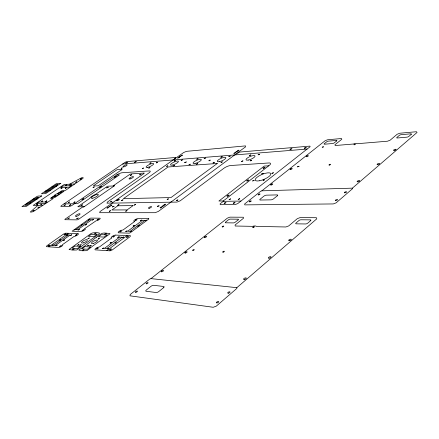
<?xml version="1.0" encoding="UTF-8"?>
<svg xmlns="http://www.w3.org/2000/svg" width="439" height="439" viewBox="0 0 439 439"><rect width="100%" height="100%" fill="white"/><g stroke="black" fill="none" stroke-linecap="round" stroke-linejoin="round"><path stroke-width="0.66" d="M69.609 184.199L81.555 177.746L82.845 177.663A2.42 0.571 -26.3 0 1 82.236 178.849L65.438 190.411L61.69 190.828L57.317 193.753A1.635 0.39 -26.8 0 0 55.276 194.598A1.635 0.39 -26.8 0 0 54.88 195.382L50.463 198.335L53.36 198.505L34.714 210.682A2.524 0.609 -27.3 0 1 31.471 212.048L30.253 212.048L37.941 205.337M223.33 201.336L223.44 200.952L218.902 201.029L264.245 166.079L268.745 165.799A5.712 1.734 -22.9 0 0 268.229 163.012L231.309 165.47A5.389 1.569 -23.7 0 0 223.38 168.647L180.226 200.793L176.983 202.077L171.309 202.17C171.995 201.386 169.866 202.099 170.167 202.681L158.353 211.433L155.126 212.706L99.653 212.696L100.054 211.532L112.582 202.878L107.001 203.202L107.368 202.099L148.283 173.367A4.736 1.235 -25.3 0 0 148.832 170.963L122.613 172.714A4.527 1.13 -25.8 0 0 116.571 175.051L71.59 205.682L69.785 206.401L60.84 206.506L61.164 205.814L125.324 162.194L126.723 161.612L175.688 157.469L175.605 157.974L172.763 160.24L183.743 152.476L186.504 151.345L245.511 145.891L245.62 146.835L234.036 155.252L239.782 152.048L309.923 146.11L310.126 146.697L237.751 203.592L235.331 204.536L220.197 204.706L220.126 203.817L223.33 201.336L240.984 201.051M236.83 287.682L316.788 218.82L316.459 217.717L300.073 217.607L297.291 218.666L288.703 225.92L285.91 226.974L256.365 226.414A5.098 1.849 -23.2 0 0 252.48 226.343L235.167 226.014L235.106 224.982L243.502 218.238L243.42 217.239L229.893 217.151L227.407 218.112L150.983 278.622L149.688 279.116L130.229 294.514L129.96 295.82L213.195 307.273L216.257 306.164L236.868 288.401L236.83 287.682L150.983 278.622M352.391 188.155L417.05 132.468L416.457 131.727L399.764 133.237L397.174 134.252L390.15 140.189L387.549 141.204L357.159 143.718A4.752 1.482 -20.8 0 0 353.148 144.047L335.209 145.528L334.886 144.81L341.844 139.218L341.504 138.521L327.478 139.789L325.145 140.716L261.869 190.822L260.651 191.3L244.66 203.954L244.742 204.881L333.272 203.937L336.104 202.867L352.605 188.638L352.391 188.155L261.869 190.822M223.319 200.941L268.745 165.799M106.836 250.631L127.195 235.54M171.358 201.803L234.212 155.28M112.455 202.78L172.741 160.24M48.948 246.839L68.171 233.29M172.757 159.983L122.613 164.038M173.57 159.9L234.19 154.983M235.139 154.907L307.113 149.062M77.928 233.663L77.977 233.663A2.574 0.741 -27.1 0 1 78.197 234.382A2.574 0.741 -27.1 0 1 76.309 235.727L75.7 235.995A2.574 0.741 -27.1 0 1 74.196 236.347L62.426 244.715L62.793 245.176A2.612 0.757 -27.4 0 1 60.972 246.696A2.612 0.757 -27.4 0 1 58.552 247.47L46.419 246.674L46.825 245.796L63.655 233.965L65.587 233.191L77.933 233.658M116.571 175.051L119.446 174.87L78.005 203.356L75.239 203.4M74.635 183.941L64.67 184.457L63.468 184.956L33.177 205.403L42.797 205.265M114.173 185.933L107.571 186.235L95.51 194.384A5.68 1.471 -26.3 0 0 89.704 198.384L77.802 206.758L84.217 206.692M60.966 191.316L64.045 191.261L54.727 197.572L51.198 197.841M59.386 192.37L61.542 192.287L60.571 192.94L58.414 193.017M57.317 193.753L58.974 193.692A1.641 0.39 -26.8 0 1 58.579 194.482A1.641 0.39 -26.8 0 1 56.527 195.328L54.88 195.382M53.777 196.118L55.918 196.052L54.935 196.71L52.795 196.776M63.99 203.894L74.443 203.723M112.351 203.114L170.398 202.187M115.638 235.101L130.405 235.661L130.18 236.61L112.225 249.961L109.986 250.834L95.439 249.884A2.782 0.867 -26.9 0 1 95.29 248.886A2.782 0.867 -26.9 0 1 97.804 247.3L99.461 246.932L111.671 237.971A2.744 0.845 -26.4 0 1 111.166 237.504L111.33 237.197A2.744 0.845 -26.4 0 1 115.589 235.095L115.627 235.106M81.017 205.606L82.559 204.903L81.017 205.606M30.735 203.087L29.704 203.619L30.735 203.087M104.784 234.135L106.117 233.543L104.784 234.135M103.796 248.04L102.402 248.732L103.796 248.04M99.346 238.465L98.007 239.123L99.346 238.465M98.687 219.11L97.151 219.862L98.687 219.11M74.921 201.896L73.829 202.489L74.921 201.896M96.004 233.175L94.692 233.822L96.004 233.175M242.888 160.899L241.538 161.481L242.888 160.899M175.391 160.444L174.256 161.014L175.391 160.444M93.496 219.418L92.289 220.071L93.496 219.418M94.176 187.009L93.073 187.552L94.176 187.009M91.164 245.291L89.808 245.961L91.164 245.291M230.618 198.922L229.125 199.564L230.618 198.922M89.298 238.009L87.976 238.657L89.298 238.009M136.172 161.563L134.603 162.309L136.172 161.563M89.49 219.374L88.25 219.983L89.49 219.374M86.467 224.4L85.21 225.015L86.467 224.4M83.953 249.654L82.592 250.323L83.953 249.654M85.15 229.065L85.139 229.284A2.563 0.735 -26.9 0 1 83.394 230.744A2.563 0.735 -26.9 0 1 80.985 231.523L72.095 231.221L89.721 218.49L90.686 218.101L99.741 218.188A2.53 0.719 -26.5 0 1 100.021 218.852A2.53 0.719 -26.5 0 1 98.199 220.153L97.601 220.416A2.53 0.719 -26.5 0 1 96.092 220.784L84.304 228.856L85.15 229.065M83.635 229.811L82.077 230.574L83.635 229.811M37.639 204.267L36.585 204.804L37.639 204.267M81.166 244.715L79.832 245.374L81.166 244.715M82.488 224.318L81.242 224.927L82.488 224.318M101.31 186.591L99.691 187.371L101.31 186.591M79.355 229.432L78.093 230.052L79.355 229.432M239.732 198.757L238.218 199.388L239.732 198.757M69.159 249.39L72.32 250.093L76.348 250.005A0.916 0.28 -27.2 0 0 77.451 249.55L82.642 245.45L99.384 233.691C101.294 232.445 92.678 232.275 91.257 233.394L69.159 249.39M76.869 234.618L75.31 235.386L76.869 234.618M299.014 166.26L297.483 166.858L299.014 166.26M78.197 218.04L76.721 218.77L78.197 218.04M69.51 202L68.391 202.555L69.51 202M81.478 178.673L80.441 179.183L81.478 178.673M74.054 248.995L72.715 249.654L74.054 248.995M75.404 229.312L74.153 229.932L75.404 229.312M71.76 234.816L70.492 235.436L71.76 234.816M76.748 181.839L75.706 182.35L76.748 181.839M67.842 234.656L66.58 235.277L67.842 234.656M65.872 233.91L64.132 234.766L65.872 233.91M64.484 239.968L63.205 240.594L64.484 239.968M71.107 184.627L70.059 185.143L71.107 184.627M61.284 245.703L59.699 246.482L61.284 245.703M60.593 239.771L59.364 240.435L60.593 239.771M57.119 245.181L55.841 245.813L57.119 245.181M66.788 184.852L65.751 185.357L66.788 184.852M53.267 244.946L51.989 245.571L53.267 244.946M273.393 172.779L271.9 173.367L273.393 172.779M251.531 160.29L250.153 160.855L251.531 160.29M264.278 179.919C262.945 181.499 262.357 179.639 264.278 179.919M148.772 218.671L148.684 219.11L130.284 232.741L129.187 233.169L118.755 232.813A2.727 0.84 -26.3 0 1 118.481 231.885A2.727 0.84 -26.3 0 1 120.923 230.354L123.052 229.981L134.822 221.344L134.345 221.338A2.694 0.818 -25.8 0 1 133.796 220.916L133.944 220.625A2.694 0.818 -25.8 0 1 138.12 218.567L148.772 218.671M263.208 173.323L261.743 173.899L263.208 173.323M53.141 186.328L52.153 186.849L53.141 186.328M46.792 200.881L45.727 201.408L46.792 200.881M259.509 154.259L258.143 154.808L259.509 154.259M69.329 217.963L67.875 218.66L69.329 217.963M47.011 190.383L45.991 190.883L47.011 190.383M214.347 162.457L213.058 162.995L214.347 162.457M41.82 204.206L40.778 204.761L41.82 204.206M42.588 200.974L41.557 201.523L42.588 200.974M144.047 173.081L143.932 173.564L78.581 219.297L77.165 219.868L64.862 219.703L65.115 219.132L82.537 207.071L83.69 207.06L114.678 185.587L113.492 185.637L129.631 174.464L130.97 173.915L144.047 173.081M39.098 207.038L38.023 207.565L39.098 207.038M250.845 154.945L249.495 155.488L250.845 154.945M254.137 180.369L252.661 180.945L254.137 180.369M34.044 210.418L32.963 210.95L34.044 210.418M116.083 176.467L114.475 177.202L116.083 176.467M33.99 198.982L32.958 199.487L33.99 198.982M111.868 201.205L110.65 201.759L111.868 201.205M66.316 187.837L65.263 188.342L66.316 187.837M27.673 203.158L26.636 203.663L27.673 203.158M237.274 151.411C235.677 153.14 235.112 151.219 237.274 151.411M235.655 152.607L233.921 153.31L235.655 152.607M177.888 199.954L176.516 200.524L177.888 199.954M114.025 206.204L112.368 206.95L114.025 206.204M230.146 156.092L228.845 156.619L230.146 156.092M56.307 186.18L55.281 186.668L56.307 186.18M222.293 161.887L221.009 162.463L222.293 161.887M222.167 156.728L220.883 157.25L222.167 156.728M96.317 237.307L85.325 245.61L79.245 249.67A0.922 0.28 -27.2 0 0 79.015 250.186L82.197 250.773L86.362 250.68A0.933 0.285 -27.1 0 0 87.487 250.219L92.717 246.049L109.629 234.069A0.916 0.28 -26.5 0 0 109.821 233.575C107.1 233.422 103.758 232.297 101.217 233.757L96.317 237.307M210.204 160.136C208.602 161.843 208.124 159.944 210.204 160.136M37.079 198.905L36.042 199.405L37.079 198.905M205.403 158.073L204.151 158.578L205.403 158.073M197.66 163.676L196.42 164.23L197.66 163.676M197.967 158.666L196.754 159.209L197.967 158.666M83.629 198.763L82.005 199.558L83.629 198.763M88.925 245.203L87.58 245.851L88.925 245.203M190.263 164.213L189.039 164.762L190.263 164.213M238.893 150.237C237.175 151.976 236.775 149.995 238.893 150.237M186.268 161.964L184.665 162.682L186.268 161.964M168.472 198.894C166.842 200.661 166.48 198.609 168.472 198.894M79.004 244.627L77.681 245.264L79.004 244.627M118.996 204.695L117.762 205.271L118.996 204.695M182.421 155.148L180.873 155.845L182.421 155.148M182.333 159.917L181.153 160.449L182.333 159.917M180.857 156.251L179.31 156.953L180.857 156.251M179.293 157.36L177.74 158.062L179.293 157.36M174.706 165.344L173.515 165.882L174.706 165.344M146.626 220.126L145.254 220.735L146.626 220.126M139.256 225.58L137.879 226.189L139.256 225.58M141.835 220.065L140.48 220.669L141.835 220.065M167.802 165.849L166.622 166.376L167.802 165.849M134.499 225.476L133.132 226.08L134.499 225.476M131.799 231.101L130.416 231.71L131.799 231.101M323.466 146.835C321.897 148.355 321.683 146.445 323.466 146.835M123.825 237L122.432 237.62L123.825 237M127.069 230.952L125.697 231.496L127.069 230.952M60.807 183.299L46.364 193.155L45.173 193.648L41.431 193.786L55.83 183.99L56.999 183.502L60.807 183.299M119.128 236.808L117.745 237.422L119.128 236.808M116.176 242.663C114.7 244.282 114.541 242.306 116.176 242.663M157.425 162.359L156.289 162.869L157.425 162.359M135.591 204.492L134.318 205.062L135.591 204.492M111.506 242.427L110.123 243.041L111.506 242.427M108.428 248.397C106.935 250.032 106.803 248.024 108.428 248.397M126.997 210.687L125.713 211.197L126.997 210.687M149.913 167.605L148.772 168.115L149.913 167.605M150.989 162.869L149.853 163.335L150.989 162.869M141.023 174.212L139.618 174.843L141.023 174.212M143.515 168.066L142.379 168.532L143.515 168.066M41.71 195.942L26.806 206.111L25.605 206.61L21.95 206.648L36.805 196.551L37.984 196.063L41.71 195.942M122.991 199.86L121.493 200.53L122.991 199.86M355.211 144.244C353.51 145.83 353.395 143.751 355.211 144.244M131.629 174.793L130.24 175.419L131.629 174.793M110.524 210.736L109.278 211.291L110.524 210.736M62.02 188.051L60.983 188.55L62.02 188.051M111.863 205.046C110.145 206.807 109.964 204.783 111.863 205.046M110.107 206.286C108.378 208.053 108.208 206.023 110.107 206.286M70.789 204.793L69.411 205.441L70.789 204.793M108.34 207.537C106.611 209.31 106.447 207.268 108.34 207.537M65.4 204.87L64.034 205.512L65.4 204.87M50.145 190.274L49.13 190.762L50.145 190.274M122.267 167.874L121.186 168.362L122.267 167.874M108.252 187.223L106.743 187.903L108.252 187.223M127.376 162.348L125.834 163.039L127.376 162.348M310.587 220.696L307.712 223.16A1.619 0.609 -21.6 0 1 305.566 223.967L296.226 223.83A1.597 0.598 -21.9 0 1 296.034 223.001L298.899 220.576A1.597 0.593 -21.8 0 1 301 219.78L310.357 219.868A1.619 0.604 -21.5 0 1 310.587 220.696M411.189 134.389L408.846 136.397A1.515 0.477 -19.5 0 1 406.86 137.171L397.322 137.983A1.493 0.472 -19.7 0 1 396.927 137.423L399.265 135.437A1.493 0.466 -19.7 0 1 401.224 134.674L410.761 133.829A1.515 0.477 -19.5 0 1 411.189 134.389M163.473 287.77L158.847 291.507A2.107 0.812 -26.2 0 1 156.13 292.522L146.192 291.26A2.074 0.785 -26.4 0 1 146.412 289.959L150.994 286.305A2.063 0.779 -26.3 0 1 153.645 285.306L163.637 286.464A2.096 0.801 -26 0 1 163.473 287.77M277.278 195.827L273.502 198.872A1.926 0.653 -22.6 0 1 270.967 199.855L260.338 200.036A1.893 0.637 -22.9 0 1 260.212 199.119L263.965 196.118A1.888 0.631 -22.8 0 1 266.446 195.157L277.097 194.905A1.921 0.648 -22.5 0 1 277.278 195.827M238.064 219.944L235.271 222.178A1.454 0.51 -23.6 0 1 233.367 222.913L225.668 222.798A1.438 0.499 -23.8 0 1 225.641 222.046L228.417 219.84A1.432 0.494 -23.8 0 1 230.294 219.121L238.015 219.193A1.449 0.505 -23.6 0 1 238.064 219.944M336.658 140.957L334.342 142.812A1.355 0.412 -21.3 0 1 332.553 143.52L324.553 144.206A1.339 0.406 -21.5 0 1 324.333 143.674L326.643 141.841A1.339 0.401 -21.5 0 1 328.399 141.144L336.411 140.431A1.355 0.412 -21.3 0 1 336.658 140.957M122.08 237.23L106.693 248.611L104.306 248.463L119.66 237.131L122.08 237.23M144.87 220.383L130.054 231.337L127.617 231.265L142.406 220.351L144.87 220.383M217.272 163.484L170.99 197.561L123.414 198.669L168.153 166.963L217.272 163.484M90.434 246.998L87.366 249.231L81.791 248.869L84.842 246.658L90.434 246.998M107.061 234.887L104.07 237.065L98.402 236.824L101.376 234.667L107.061 234.887M80.403 246.383L77.368 248.578L71.985 248.227L75.009 246.054L80.403 246.383M96.865 234.497L93.908 236.632L88.437 236.401L91.383 234.283L96.865 234.497M133.072 205.606L127.08 209.913L111.918 209.985L117.833 205.776L133.072 205.606M68.072 235.002L53.476 245.313L55.462 245.434L70.092 235.084L68.072 235.002M89.754 219.687L75.651 229.652L77.681 229.712L91.811 219.714L89.754 219.687M121.526 169.849L99.192 185.132A1.207 0.302 -26.2 0 1 97.458 185.84L93.765 186.015A1.339 0.329 -26.2 0 1 94.017 185.379L116.247 170.228A1.246 0.302 -25.8 0 1 117.943 169.531L121.718 169.256A1.196 0.291 -25.7 0 1 121.526 169.849M46.978 201.935L44.487 203.603L36.448 203.74L38.917 202.099L46.978 201.935M71.398 185.587L69 187.19L60.736 187.579L63.117 185.993L71.398 185.587M38.692 197.254L26.505 205.315L24.979 205.337L37.139 197.298L38.692 197.254M57.822 184.599L45.991 192.425L44.427 192.485L56.236 184.682L57.822 184.599M48.619 246.059A0.988 0.28 -27.6 0 0 49.892 245.165A0.988 0.28 -27.6 0 0 48.526 245.566A0.988 0.28 -27.6 0 0 48.619 246.059M117.153 200.7A1.498 0.412 -26 0 0 119.315 199.432A1.498 0.412 -26 0 0 117.422 199.8A1.498 0.412 -26 0 0 117.153 200.7M147.74 167.352A4.192 1.07 -25.2 0 0 153.694 163.89A4.192 1.07 -25.2 0 0 148.223 165.119A4.192 1.07 -25.2 0 0 147.74 167.352M219.791 161.568A4.692 1.312 -23.8 0 0 225.887 157.689A4.692 1.312 -23.8 0 0 219.077 159.395A4.692 1.312 -23.8 0 0 219.791 161.568M172.318 165.097A4.352 1.147 -24.8 0 0 178.437 161.508A4.352 1.147 -24.8 0 0 172.62 162.803A4.352 1.147 -24.8 0 0 172.318 165.097M195.07 163.434A4.516 1.229 -24.3 0 0 201.342 159.719A4.516 1.229 -24.3 0 0 195.185 161.069A4.516 1.229 -24.3 0 0 195.07 163.434M123.82 166.875A2.332 0.565 -25.6 0 0 127.173 164.949A2.332 0.565 -25.6 0 0 124.204 165.629A2.332 0.565 -25.6 0 0 123.82 166.875M149.145 208.273A1.707 0.505 -25.5 0 0 151.576 206.818A1.707 0.505 -25.5 0 0 149.348 207.224A1.707 0.505 -25.5 0 0 149.145 208.273M157.777 206.599A0.982 0.296 -25.3 0 0 159.17 205.765A0.982 0.296 -25.3 0 0 157.881 205.995A0.982 0.296 -25.3 0 0 157.777 206.599M162.364 206.555A0.993 0.302 -25.2 0 0 163.769 205.715A0.993 0.302 -25.2 0 0 162.463 205.951A0.993 0.302 -25.2 0 0 162.364 206.555M164.208 205.2A0.988 0.296 -25.2 0 0 165.607 204.354A0.988 0.296 -25.2 0 0 164.296 204.596A0.988 0.296 -25.2 0 0 164.208 205.2M160.52 207.921A0.993 0.302 -25.3 0 0 161.931 207.076A0.993 0.302 -25.3 0 0 160.619 207.307A0.993 0.302 -25.3 0 0 160.52 207.921M227.506 196.189A1.158 0.368 -23.7 0 0 229.092 195.218A1.158 0.368 -23.7 0 0 227.468 195.514A1.158 0.368 -23.7 0 0 227.506 196.189M247.245 180.967A1.141 0.357 -23.3 0 0 248.754 180.017A1.141 0.357 -23.3 0 0 247.108 180.352A1.141 0.357 -23.3 0 0 247.245 180.967M263.559 168.346A1.125 0.346 -22.9 0 0 265.068 167.424A1.125 0.346 -22.9 0 0 263.455 167.747A1.125 0.346 -22.9 0 0 263.559 168.346M224.592 203.455A0.993 0.324 -23.8 0 0 225.992 202.626A0.993 0.324 -23.8 0 0 224.631 202.834A0.993 0.324 -23.8 0 0 224.592 203.455M233.702 203.334A1.01 0.335 -23.6 0 0 235.084 202.483A1.01 0.335 -23.6 0 0 233.669 202.725A1.01 0.335 -23.6 0 0 233.702 203.334M290.42 149.54A1.114 0.329 -22.3 0 0 291.984 148.662A1.114 0.329 -22.3 0 0 290.437 148.92A1.114 0.329 -22.3 0 0 290.42 149.54M304.803 148.344A1.136 0.34 -22 0 0 306.296 147.438A1.136 0.34 -22 0 0 304.617 147.789A1.136 0.34 -22 0 0 304.803 148.344M248.414 160.048A4.911 1.427 -23.2 0 0 255.054 156.043A4.911 1.427 -23.2 0 0 248.057 157.53A4.911 1.427 -23.2 0 0 248.414 160.048M259.537 180.753A8.445 2.65 -22.9 0 0 270.847 173.784A8.445 2.65 -22.9 0 0 258.67 176.149A8.445 2.65 -22.9 0 0 259.537 180.753M335.786 200.596A1.169 0.423 -20.8 0 0 337.547 199.718A1.169 0.423 -20.8 0 0 336.022 199.745A1.169 0.423 -20.8 0 0 335.786 200.596M344.889 192.814A1.163 0.417 -20.6 0 0 346.585 191.92A1.163 0.417 -20.6 0 0 344.983 192.03A1.163 0.417 -20.6 0 0 344.889 192.814M249.884 201.836A1.032 0.346 -23.2 0 0 251.251 200.963A1.032 0.346 -23.2 0 0 249.753 201.249A1.032 0.346 -23.2 0 0 249.884 201.836M258.637 194.878A1.026 0.34 -23 0 0 260.02 194.022A1.026 0.34 -23 0 0 258.549 194.279A1.026 0.34 -23 0 0 258.637 194.878M394.101 150.473A1.333 0.434 -19.7 0 0 396.06 149.507A1.333 0.434 -19.7 0 0 394.238 149.639A1.333 0.434 -19.7 0 0 394.101 150.473M377.611 164.647A1.344 0.455 -19.9 0 0 379.603 163.659A1.344 0.455 -19.9 0 0 377.787 163.763A1.344 0.455 -19.9 0 0 377.611 164.647M357.862 181.795A1.366 0.477 -20.3 0 0 359.673 180.703A1.366 0.477 -20.3 0 0 357.631 181A1.366 0.477 -20.3 0 0 357.862 181.795M306.806 156.69A1.169 0.362 -21.9 0 0 308.337 155.752A1.169 0.362 -21.9 0 0 306.603 156.097A1.169 0.362 -21.9 0 0 306.806 156.69M290.492 169.536A1.185 0.373 -22.2 0 0 292.209 168.609A1.185 0.373 -22.2 0 0 290.618 168.801A1.185 0.373 -22.2 0 0 290.492 169.536M271.132 184.989A1.196 0.39 -22.7 0 0 272.74 183.996A1.196 0.39 -22.7 0 0 271.006 184.314A1.196 0.39 -22.7 0 0 271.132 184.989M92.755 198.181A3.973 1.032 -26.3 0 0 98.358 194.779A3.973 1.032 -26.3 0 0 93.211 196.008A3.973 1.032 -26.3 0 0 92.755 198.181M76.798 216.191A2.59 0.697 -26.8 0 0 80.079 213.903A2.59 0.697 -26.8 0 0 76.397 215.044A2.59 0.697 -26.8 0 0 76.798 216.191M130.328 178.86A2.475 0.642 -25.6 0 0 133.489 176.758A2.475 0.642 -25.6 0 0 129.939 177.817A2.475 0.642 -25.6 0 0 130.328 178.86M329.255 165.091A0.862 0.28 -21.3 0 0 330.551 164.449A0.862 0.28 -21.3 0 0 329.442 164.515A0.862 0.28 -21.3 0 0 329.255 165.091M126.915 237.411A1.081 0.34 -26.2 0 0 128.468 236.478A1.081 0.34 -26.2 0 0 127.09 236.687A1.081 0.34 -26.2 0 0 126.915 237.411M110.123 250A1.097 0.351 -26.7 0 0 111.479 248.99A1.097 0.351 -26.7 0 0 109.887 249.44A1.097 0.351 -26.7 0 0 110.123 250M97.118 248.853A0.944 0.296 -26.9 0 0 98.298 247.991A0.944 0.296 -26.9 0 0 96.942 248.375A0.944 0.296 -26.9 0 0 97.118 248.853M113.317 236.967A0.927 0.285 -26.4 0 0 114.469 236.122A0.927 0.285 -26.4 0 0 113.114 236.511A0.927 0.285 -26.4 0 0 113.317 236.967M120.341 231.814A0.922 0.285 -26.3 0 0 121.471 230.98A0.922 0.285 -26.3 0 0 120.121 231.375A0.922 0.285 -26.3 0 0 120.341 231.814M135.755 220.405A0.911 0.274 -25.8 0 0 137.061 219.621A0.911 0.274 -25.8 0 0 135.887 219.824A0.911 0.274 -25.8 0 0 135.755 220.405M253.144 227.561A0.911 0.329 -23.1 0 0 254.379 226.782A0.911 0.329 -23.1 0 0 253.078 226.974A0.911 0.329 -23.1 0 0 253.144 227.561M222.617 226.925A0.867 0.302 -23.9 0 0 223.764 226.167A0.867 0.302 -23.9 0 0 222.513 226.398A0.867 0.302 -23.9 0 0 222.617 226.925M193.012 250.471A0.889 0.318 -24.8 0 0 194.252 249.692A0.889 0.318 -24.8 0 0 193.045 249.851A0.889 0.318 -24.8 0 0 193.012 250.471M223.094 252.178A0.933 0.351 -24.1 0 0 224.378 251.366A0.933 0.351 -24.1 0 0 223.078 251.531A0.933 0.351 -24.1 0 0 223.094 252.178M161.689 271.801A1.306 0.477 -25.8 0 0 163.538 270.649A1.306 0.477 -25.8 0 0 161.815 270.847A1.306 0.477 -25.8 0 0 161.689 271.801M185.439 253.034A1.279 0.461 -25 0 0 187.118 251.882A1.279 0.461 -25 0 0 185.28 252.233A1.279 0.461 -25 0 0 185.439 253.034M204.843 237.57A1.257 0.444 -24.4 0 0 206.599 236.478A1.257 0.444 -24.4 0 0 204.865 236.731A1.257 0.444 -24.4 0 0 204.843 237.57M244.205 279.489A1.476 0.609 -23.6 0 0 246.295 278.211A1.476 0.609 -23.6 0 0 244.254 278.342A1.476 0.609 -23.6 0 0 244.205 279.489M269.047 258.187A1.449 0.582 -22.7 0 0 271.006 256.925A1.449 0.582 -22.7 0 0 268.898 257.172A1.449 0.582 -22.7 0 0 269.047 258.187M289.416 240.682A1.432 0.554 -22.1 0 0 291.32 239.453A1.432 0.554 -22.1 0 0 289.213 239.727A1.432 0.554 -22.1 0 0 289.416 240.682M216.998 302.894A1.279 0.543 -24.6 0 0 218.77 301.741A1.279 0.543 -24.6 0 0 216.987 301.884A1.279 0.543 -24.6 0 0 216.998 302.894M228.357 293.181A1.268 0.532 -24.2 0 0 230.031 292.017A1.268 0.532 -24.2 0 0 228.181 292.259A1.268 0.532 -24.2 0 0 228.357 293.181M135.849 292.297A1.13 0.423 -26.7 0 0 137.434 291.266A1.13 0.423 -26.7 0 0 135.942 291.452A1.13 0.423 -26.7 0 0 135.849 292.297M146.511 283.813A1.119 0.417 -26.3 0 0 148.102 282.82A1.119 0.417 -26.3 0 0 146.648 282.968A1.119 0.417 -26.3 0 0 146.511 283.813M93.282 243.425A3.342 1.015 -26.8 0 0 97.453 240.385A3.342 1.015 -26.8 0 0 92.651 241.774A3.342 1.015 -26.8 0 0 93.282 243.425M83.267 242.882A3.282 0.977 -27 0 0 87.405 239.892A3.282 0.977 -27 0 0 82.713 241.263A3.282 0.977 -27 0 0 83.267 242.882"/></g></svg>
